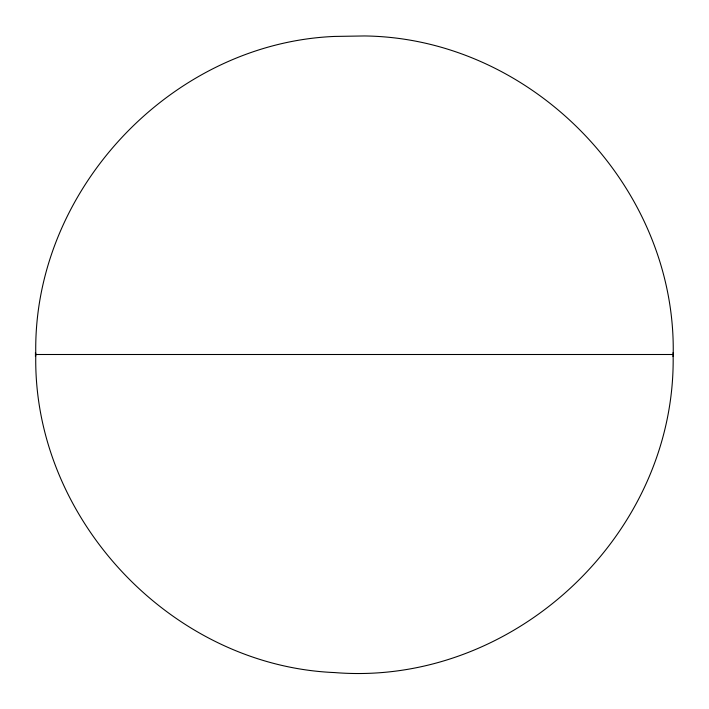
<?xml version="1.0" encoding="UTF-8"?>
<svg xmlns="http://www.w3.org/2000/svg" width="709" height="709" viewBox="0 0 709 709"><rect width="100%" height="100%" fill="white"/><g stroke="black" fill="none" stroke-linecap="round" stroke-linejoin="round"><path stroke-width="1.06" d="M35.849 354.5L35.45 352.506L35.45 356.494L35.849 354.5L673.187 354.5M673.151 356.494C675.393 535.384 512.811 687.074 334.515 672.566L334.471 672.566C171.029 665.671 32.41 518.057 35.787 354.5C32.41 190.943 171.029 43.329 334.471 36.434L364.479 35.955C532.982 37.994 677.512 188.009 673.151 356.494L673.151 352.506"/></g></svg>
